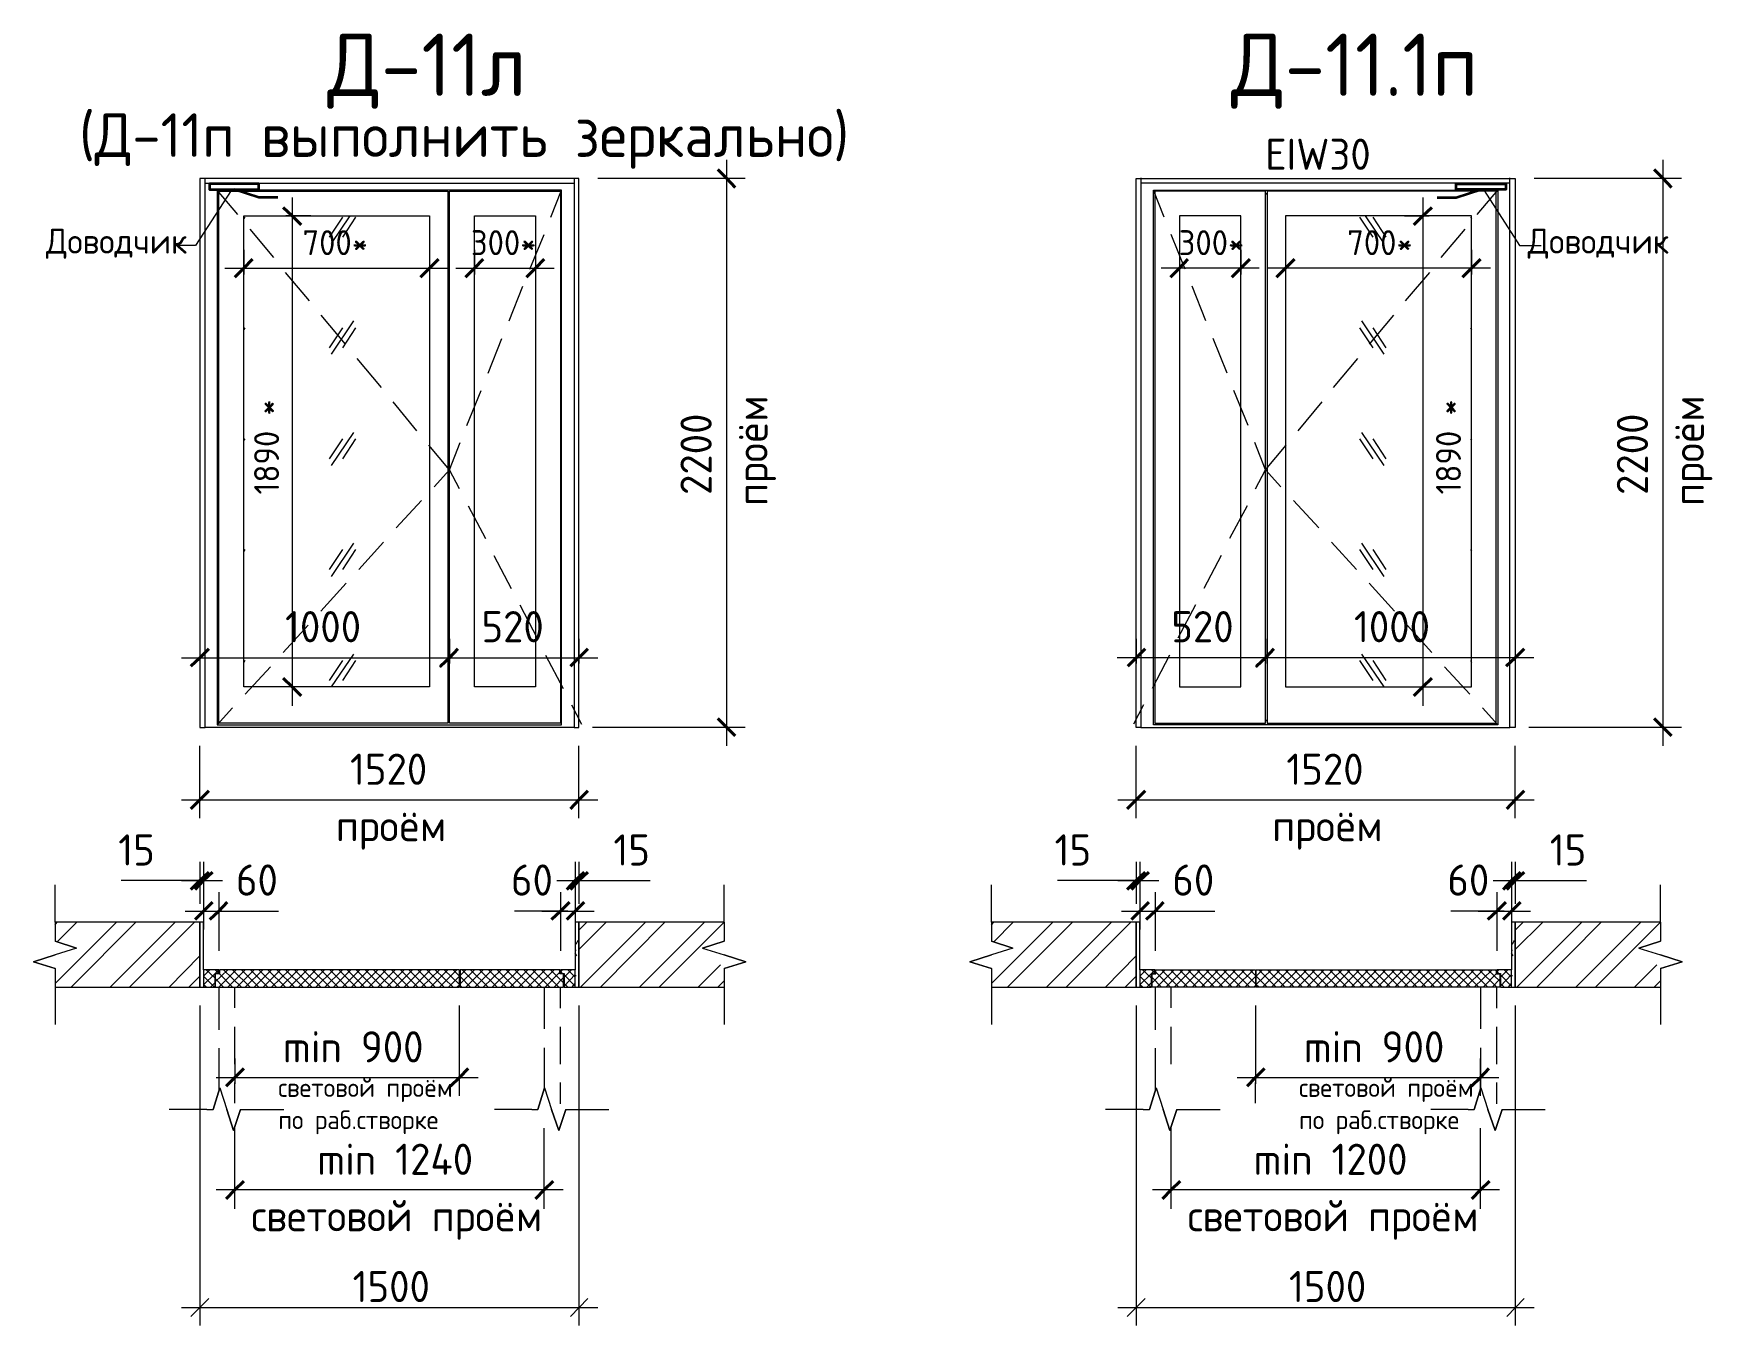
# Model space of a CAD drawing. Header units: millimetres. Extents: x -11345 to 411485, y -9810 to 73012.
# Drawn here: x -3514 to -3379.4, y 70366.6 to 70470.3 of the extents above; entities that cross this region are included whole.
import ezdxf

# ---------------------------------------------------------------- set-up
doc = ezdxf.new("R2010")
doc.units = ezdxf.units.MM
for name, color, linetype in [('PDF _0', 7, 'Continuous'), ('PDF _Аннотация', 7, 'Continuous'), ('PDF _Двери', 7, 'Continuous'), ('PDF _Линии', 7, 'Continuous'), ('PDF _Размеры', 7, 'Continuous'), ('PDF _Размеры-50', 7, 'Continuous'), ('PDF _Текст', 7, 'Continuous'), ('PDF _Узлы', 7, 'Continuous')]:
    doc.layers.add(name, color=color, linetype=linetype)
doc.styles.add('PDF GOST Common', font='GOST_Common.ttf')

msp = doc.modelspace()

# ---------------------------------------------------------------- linework, layer by layer
at = {"layer": 'PDF _0', "lineweight": 20}
for points in [[(-3499.96251, 70368.80279), (-3501.40184, 70367.36347)], [(-3470.96436, 70367.36347), (-3469.56736, 70368.80279)], [(-3424.87134, 70368.80279), (-3426.31067, 70367.36347)], [(-3395.87318, 70367.36347), (-3394.47619, 70368.80279)]]:
    msp.add_lwpolyline(points, dxfattribs=at)
at = {"layer": 'PDF _Аннотация', "lineweight": 9}
for points in [[(-3498.18452, 70457.65992), (-3501.02084, 70453.25728), (-3502.7565, 70453.25728)], [(-3397.69351, 70457.65992), (-3394.85719, 70453.25728), (-3393.12153, 70453.25728)]]:
    msp.add_lwpolyline(points, dxfattribs=at)
at = {"layer": 'PDF _Аннотация', "lineweight": 20}
for points in [[(-3512.28144, 70398.98628), (-3512.28144, 70401.99193)], [(-3458.64543, 70398.98628), (-3458.64543, 70401.99193)], [(-3437.19027, 70398.98628), (-3437.19027, 70401.99193)], [(-3383.55426, 70398.98628), (-3383.55426, 70401.99193)], [(-3510.58812, 70396.91196), (-3512.28144, 70397.46229), (-3510.58812, 70396.91196), (-3512.28144, 70396.36163), (-3514.0171, 70395.8113), (-3512.28144, 70395.26097), (-3514.0171, 70395.8113), (-3512.28144, 70396.36163)], [(-3460.38109, 70396.91196), (-3458.64543, 70397.46229), (-3460.38109, 70396.91196), (-3458.64543, 70396.36163), (-3456.90977, 70395.8113), (-3458.64543, 70395.26097), (-3456.90977, 70395.8113), (-3458.64543, 70396.36163)], [(-3435.49694, 70396.91196), (-3437.19027, 70397.46229), (-3435.49694, 70396.91196), (-3437.19027, 70396.36163), (-3438.92592, 70395.8113), (-3437.19027, 70395.26097), (-3438.92592, 70395.8113), (-3437.19027, 70396.36163)], [(-3385.28991, 70396.91196), (-3383.55426, 70397.46229), (-3385.28991, 70396.91196), (-3383.55426, 70396.36163), (-3381.8186, 70395.8113), (-3383.55426, 70395.26097), (-3381.8186, 70395.8113), (-3383.55426, 70396.36163)], [(-3512.28144, 70393.77931), (-3512.28144, 70390.77366)], [(-3458.64543, 70393.77931), (-3458.64543, 70390.77366)], [(-3437.19027, 70393.77931), (-3437.19027, 70390.77366)], [(-3383.55426, 70393.77931), (-3383.55426, 70390.77366)], [(-3499.07352, 70385.69369), (-3499.62385, 70383.95803), (-3499.07352, 70385.69369), (-3498.52319, 70383.95803), (-3497.97286, 70382.26471), (-3497.42253, 70383.95803), (-3497.97286, 70382.26471), (-3498.52319, 70383.95803)], [(-3473.03868, 70385.69369), (-3473.58901, 70383.95803), (-3473.03868, 70385.69369), (-3472.48835, 70383.95803), (-3471.89568, 70382.26471), (-3471.34535, 70383.95803), (-3471.89568, 70382.26471), (-3472.48835, 70383.95803)], [(-3423.98235, 70385.69369), (-3424.53268, 70383.95803), (-3423.98235, 70385.69369), (-3423.43202, 70383.95803), (-3422.88169, 70382.26471), (-3422.33136, 70383.95803), (-3422.88169, 70382.26471), (-3423.43202, 70383.95803)], [(-3397.9475, 70385.69369), (-3398.49783, 70383.95803), (-3397.9475, 70385.69369), (-3397.39717, 70383.95803), (-3396.80451, 70382.26471), (-3396.25418, 70383.95803), (-3396.80451, 70382.26471), (-3397.39717, 70383.95803)], [(-3500.13185, 70383.95803), (-3503.13749, 70383.95803)], [(-3496.91453, 70383.95803), (-3493.95122, 70383.95803)], [(-3474.05467, 70383.95803), (-3477.06032, 70383.95803)], [(-3470.87969, 70383.95803), (-3467.87404, 70383.95803)], [(-3425.04067, 70383.95803), (-3428.04632, 70383.95803)], [(-3421.82336, 70383.95803), (-3418.86004, 70383.95803)], [(-3398.9635, 70383.95803), (-3401.96915, 70383.95803)], [(-3395.78852, 70383.95803), (-3392.78287, 70383.95803)]]:
    msp.add_lwpolyline(points, dxfattribs=at)
at = {"layer": 'PDF _Двери', "lineweight": 9}
for points in [[(-3470.28703, 70458.63358), (-3500.68218, 70458.63358), (-3500.68218, 70414.60718), (-3500.25885, 70414.60718), (-3500.25885, 70458.25259), (-3470.66802, 70458.25259), (-3470.66802, 70414.60718), (-3470.28703, 70414.60718)], [(-3471.68402, 70457.70226), (-3499.28518, 70457.70226), (-3499.28518, 70414.81885), (-3471.68402, 70414.81885)], [(-3499.15819, 70457.61759), (-3480.78563, 70457.61759), (-3480.78563, 70414.94585), (-3499.15819, 70414.94585)], [(-3480.65863, 70457.40592), (-3480.78563, 70457.40592)], [(-3471.76868, 70414.94585), (-3480.65863, 70414.94585), (-3480.65863, 70457.61759), (-3471.76868, 70457.61759)], [(-3425.591, 70458.63358), (-3395.19585, 70458.63358), (-3395.19585, 70414.60718), (-3395.61918, 70414.60718), (-3395.61918, 70458.25259), (-3425.21001, 70458.25259), (-3425.21001, 70414.60718), (-3425.591, 70414.60718)], [(-3424.19401, 70457.70226), (-3396.59285, 70457.70226), (-3396.59285, 70414.81885), (-3424.19401, 70414.81885)], [(-3424.10935, 70414.94585), (-3415.2194, 70414.94585), (-3415.2194, 70457.61759), (-3424.10935, 70457.61759)], [(-3415.2194, 70457.40592), (-3415.0924, 70457.40592)], [(-3396.71984, 70457.61759), (-3415.0924, 70457.61759), (-3415.0924, 70414.94585), (-3396.71984, 70414.94585)], [(-3497.16853, 70417.86683), (-3497.16853, 70455.62793), (-3482.26729, 70455.62793), (-3482.26729, 70417.86683)], [(-3478.66898, 70455.62793), (-3473.75834, 70455.62793), (-3473.75834, 70417.86683), (-3478.66898, 70417.86683)], [(-3417.20905, 70455.62793), (-3422.11969, 70455.62793), (-3422.11969, 70417.86683), (-3417.20905, 70417.86683)], [(-3398.7095, 70417.86683), (-3398.7095, 70455.62793), (-3413.61074, 70455.62793), (-3413.61074, 70417.86683)], [(-3480.78563, 70415.15751), (-3480.65863, 70415.15751)], [(-3415.0924, 70415.15751), (-3415.2194, 70415.15751)]]:
    msp.add_lwpolyline(points, close=True, dxfattribs=at)
for points in [[(-3470.66802, 70458.67592), (-3470.66802, 70414.60718), (-3500.25885, 70414.60718), (-3500.25885, 70458.67592)], [(-3425.21001, 70458.67592), (-3425.21001, 70414.60718), (-3395.61918, 70414.60718), (-3395.61918, 70458.67592)], [(-3497.08386, 70455.54327), (-3497.16853, 70455.41627)], [(-3489.25224, 70455.54327), (-3490.31057, 70453.93461)], [(-3488.65958, 70455.62793), (-3490.14124, 70453.42661)], [(-3488.19392, 70455.54327), (-3489.25224, 70453.93461)], [(-3407.68411, 70455.54327), (-3406.62578, 70453.93461)], [(-3407.21845, 70455.62793), (-3405.73679, 70453.42661)], [(-3406.62578, 70455.54327), (-3405.56746, 70453.93461)], [(-3398.79417, 70455.54327), (-3398.7095, 70455.41627)], [(-3497.08386, 70446.65332), (-3497.16853, 70446.52632)], [(-3489.25224, 70446.65332), (-3490.31057, 70445.04467)], [(-3488.36325, 70447.20365), (-3490.14124, 70444.53667)], [(-3488.19392, 70446.65332), (-3489.25224, 70445.04467)], [(-3407.68411, 70446.65332), (-3406.62578, 70445.04467)], [(-3407.51478, 70447.20365), (-3405.73679, 70444.53667)], [(-3406.62578, 70446.65332), (-3405.56746, 70445.04467)], [(-3398.79417, 70446.65332), (-3398.7095, 70446.52632)], [(-3497.08386, 70437.76338), (-3497.16853, 70437.63638)], [(-3489.25224, 70437.76338), (-3490.31057, 70436.15472)], [(-3488.36325, 70438.27137), (-3490.14124, 70435.60439)], [(-3488.19392, 70437.76338), (-3489.25224, 70436.15472)], [(-3407.68411, 70437.76338), (-3406.62578, 70436.15472)], [(-3407.51478, 70438.27137), (-3405.73679, 70435.60439)], [(-3406.62578, 70437.76338), (-3405.56746, 70436.15472)], [(-3398.79417, 70437.76338), (-3398.7095, 70437.63638)], [(-3488.36325, 70429.38143), (-3490.14124, 70426.71444)], [(-3407.51478, 70429.38143), (-3405.73679, 70426.71444)], [(-3497.08386, 70428.87343), (-3497.16853, 70428.74643)], [(-3489.25224, 70428.87343), (-3490.31057, 70427.26477)], [(-3488.19392, 70428.87343), (-3489.25224, 70427.26477)], [(-3407.68411, 70428.87343), (-3406.62578, 70427.26477)], [(-3406.62578, 70428.87343), (-3405.56746, 70427.26477)], [(-3398.79417, 70428.87343), (-3398.7095, 70428.74643)], [(-3497.08386, 70419.98348), (-3497.16853, 70419.81415)], [(-3489.25224, 70419.98348), (-3490.31057, 70418.37483)], [(-3488.36325, 70420.49148), (-3490.14124, 70417.86683)], [(-3488.19392, 70419.98348), (-3489.25224, 70418.37483)], [(-3407.68411, 70419.98348), (-3406.62578, 70418.37483)], [(-3407.51478, 70420.49148), (-3405.73679, 70417.86683)], [(-3406.62578, 70419.98348), (-3405.56746, 70418.37483)], [(-3398.79417, 70419.98348), (-3398.7095, 70419.81415)]]:
    msp.add_lwpolyline(points, dxfattribs=at)
at = {"layer": 'PDF _Линии', "lineweight": 35}
for points in [[(-3499.92018, 70458.21025), (-3499.92018, 70457.74459), (-3495.94087, 70457.74459), (-3495.94087, 70458.21025)], [(-3395.95785, 70458.21025), (-3395.95785, 70457.74459), (-3399.93716, 70457.74459), (-3399.93716, 70458.21025)]]:
    msp.add_lwpolyline(points, close=True, dxfattribs=at)
at = {"layer": 'PDF _Линии', "lineweight": 9}
for points in [[(-3497.63419, 70455.75493), (-3499.28518, 70457.70226)], [(-3472.53068, 70455.54327), (-3471.68402, 70457.70226)], [(-3423.34735, 70455.54327), (-3424.19401, 70457.70226)], [(-3398.24384, 70455.75493), (-3396.59285, 70457.70226)], [(-3494.75555, 70452.28362), (-3496.66053, 70454.56961)], [(-3474.224, 70451.35229), (-3473.08101, 70454.14628)], [(-3421.65403, 70451.35229), (-3422.79702, 70454.14628)], [(-3401.12248, 70452.28362), (-3399.2175, 70454.56961)], [(-3491.8769, 70448.81231), (-3493.82422, 70451.0983)], [(-3404.00113, 70448.81231), (-3402.05381, 70451.0983)], [(-3475.87499, 70447.20365), (-3474.77433, 70449.99764)], [(-3420.00304, 70447.20365), (-3421.1037, 70449.99764)], [(-3488.99825, 70445.341), (-3490.94557, 70447.66932)], [(-3406.87978, 70445.341), (-3404.93246, 70447.66932)], [(-3477.56832, 70443.01268), (-3476.46766, 70445.80666)], [(-3418.30971, 70443.01268), (-3419.41037, 70445.80666)], [(-3486.1196, 70441.86968), (-3488.06692, 70444.198)], [(-3409.75843, 70441.86968), (-3407.81111, 70444.198)], [(-3479.26164, 70438.8217), (-3478.11865, 70441.61569)], [(-3416.61639, 70438.8217), (-3417.75938, 70441.61569)], [(-3483.28328, 70438.39837), (-3485.18827, 70440.72669)], [(-3412.59475, 70438.39837), (-3410.68976, 70440.72669)], [(-3481.88629, 70433.91107), (-3480.65863, 70435.26572), (-3482.30962, 70437.25538)], [(-3479.8543, 70433.74173), (-3480.65863, 70435.26572), (-3479.81197, 70437.46704)], [(-3416.02373, 70433.74173), (-3415.2194, 70435.26572), (-3416.06606, 70437.46704)], [(-3413.99174, 70433.91107), (-3415.2194, 70435.26572), (-3413.56841, 70437.25538)], [(-3482.90228, 70432.81041), (-3484.93427, 70430.60909)], [(-3479.17697, 70432.38708), (-3477.77998, 70429.76242)], [(-3416.70106, 70432.38708), (-3418.09805, 70429.76242)], [(-3412.97575, 70432.81041), (-3410.94376, 70430.60909)], [(-3485.95026, 70429.46609), (-3487.93992, 70427.26477)], [(-3409.92776, 70429.46609), (-3407.93811, 70427.26477)], [(-3477.10265, 70428.40777), (-3475.70566, 70425.74078)], [(-3418.77538, 70428.40777), (-3420.17237, 70425.74078)], [(-3488.95591, 70426.16411), (-3490.9879, 70423.92046)], [(-3406.92212, 70426.16411), (-3404.89013, 70423.92046)], [(-3475.02833, 70424.42846), (-3473.63134, 70421.76147)], [(-3420.8497, 70424.42846), (-3422.24669, 70421.76147)], [(-3492.0039, 70422.8198), (-3493.99355, 70420.61848)], [(-3403.87413, 70422.8198), (-3401.88448, 70420.61848)], [(-3472.95401, 70420.40681), (-3471.55702, 70417.73983)], [(-3422.92402, 70420.40681), (-3424.32101, 70417.73983)], [(-3495.00954, 70419.47549), (-3497.04153, 70417.27417)], [(-3400.86849, 70419.47549), (-3398.8365, 70417.27417)], [(-3498.05753, 70416.17351), (-3499.28518, 70414.81885)], [(-3470.87969, 70416.42751), (-3470.07536, 70414.86118)], [(-3424.99834, 70416.42751), (-3425.80267, 70414.86118)], [(-3397.8205, 70416.17351), (-3396.59285, 70414.81885)], [(-3512.28144, 70393.77931), (-3500.68218, 70393.77931), (-3500.68218, 70398.98628), (-3512.28144, 70398.98628)], [(-3500.38584, 70395.1763), (-3500.38584, 70398.98628), (-3500.68218, 70398.98628), (-3500.68218, 70393.77931), (-3500.38584, 70393.77931)], [(-3470.58336, 70393.77931), (-3470.28703, 70393.77931), (-3470.28703, 70398.98628), (-3470.58336, 70398.98628), (-3470.58336, 70395.1763)], [(-3458.64543, 70398.98628), (-3470.28703, 70398.98628), (-3470.28703, 70393.77931), (-3458.64543, 70393.77931)], [(-3437.19027, 70393.77931), (-3425.591, 70393.77931), (-3425.591, 70398.98628), (-3437.19027, 70398.98628)], [(-3425.29467, 70395.1763), (-3425.29467, 70398.98628), (-3425.591, 70398.98628), (-3425.591, 70393.77931), (-3425.29467, 70393.77931)], [(-3395.49219, 70393.77931), (-3395.19585, 70393.77931), (-3395.19585, 70398.98628), (-3395.49219, 70398.98628), (-3395.49219, 70395.1763)], [(-3383.55426, 70398.98628), (-3395.19585, 70398.98628), (-3395.19585, 70393.77931), (-3383.55426, 70393.77931)]]:
    msp.add_lwpolyline(points, dxfattribs=at)
at = {"layer": 'PDF _Линии', "lineweight": 35}
for points in [[(-3494.41688, 70457.10959), (-3495.94087, 70457.10959), (-3497.93053, 70457.74459)], [(-3401.46115, 70457.10959), (-3399.93716, 70457.10959), (-3397.9475, 70457.74459)]]:
    msp.add_lwpolyline(points, dxfattribs=at)
at = {"layer": 'PDF _Линии', "lineweight": 9}
for points in [[(-3499.45452, 70393.77931), (-3499.45452, 70394.87997), (-3499.15819, 70394.87997), (-3499.15819, 70395.1763), (-3500.38584, 70395.1763), (-3500.38584, 70393.77931)], [(-3479.8543, 70393.77931), (-3479.8543, 70395.1763), (-3499.11585, 70395.1763), (-3499.11585, 70394.83764), (-3499.45452, 70394.83764), (-3499.45452, 70393.77931)], [(-3479.81197, 70395.1763), (-3479.81197, 70393.77931), (-3471.51469, 70393.77931), (-3471.51469, 70394.83764), (-3471.81102, 70394.83764), (-3471.81102, 70395.1763)], [(-3471.47235, 70393.77931), (-3470.58336, 70393.77931), (-3470.58336, 70395.1763), (-3471.76868, 70395.1763), (-3471.76868, 70394.87997), (-3471.47235, 70394.87997)], [(-3424.36334, 70393.77931), (-3424.36334, 70394.87997), (-3424.06701, 70394.87997), (-3424.06701, 70395.1763), (-3425.29467, 70395.1763), (-3425.29467, 70393.77931)], [(-3416.02373, 70395.1763), (-3416.02373, 70393.77931), (-3424.32101, 70393.77931), (-3424.32101, 70394.83764), (-3424.02468, 70394.83764), (-3424.02468, 70395.1763)], [(-3415.98139, 70393.77931), (-3415.98139, 70395.1763), (-3396.71984, 70395.1763), (-3396.71984, 70394.83764), (-3396.42351, 70394.83764), (-3396.42351, 70393.77931)], [(-3396.38118, 70393.77931), (-3395.49219, 70393.77931), (-3395.49219, 70395.1763), (-3396.67751, 70395.1763), (-3396.67751, 70394.87997), (-3396.38118, 70394.87997)]]:
    msp.add_lwpolyline(points, close=True, dxfattribs=at)
at = {"layer": 'PDF _Линии', "lineweight": 20}
for points in [[(-3499.15819, 70393.77931), (-3499.15819, 70390.35033)], [(-3497.88819, 70392.12832), (-3497.88819, 70393.77931)], [(-3473.08101, 70393.77931), (-3473.08101, 70390.435)], [(-3471.76868, 70392.08599), (-3471.76868, 70393.77931)], [(-3424.06701, 70393.77931), (-3424.06701, 70390.35033)], [(-3422.79702, 70392.12832), (-3422.79702, 70393.77931)], [(-3397.98984, 70393.77931), (-3397.98984, 70390.435)], [(-3396.67751, 70392.08599), (-3396.67751, 70393.77931)], [(-3497.88819, 70387.59868), (-3497.88819, 70390.60433)], [(-3471.76868, 70387.59868), (-3471.76868, 70390.60433)], [(-3422.79702, 70387.59868), (-3422.79702, 70390.60433)], [(-3396.67751, 70387.59868), (-3396.67751, 70390.60433)], [(-3499.15819, 70388.86867), (-3499.15819, 70385.43969)], [(-3473.08101, 70388.911), (-3473.08101, 70385.56669)], [(-3424.06701, 70388.86867), (-3424.06701, 70385.43969)], [(-3397.98984, 70388.911), (-3397.98984, 70385.56669)], [(-3497.88819, 70384.46603), (-3497.88819, 70386.11702)], [(-3471.76868, 70384.4237), (-3471.76868, 70386.11702)], [(-3416.02373, 70384.46603), (-3416.02373, 70386.11702)], [(-3396.67751, 70384.4237), (-3396.67751, 70386.11702)]]:
    msp.add_lwpolyline(points, dxfattribs=at)
at = {"layer": 'PDF _Размеры', "lineweight": 20}
for points in [[(-3500.68218, 70392.29765), (-3500.68218, 70366.64381)], [(-3470.28703, 70392.29765), (-3470.28703, 70366.64381)], [(-3425.591, 70392.29765), (-3425.591, 70366.64381)], [(-3395.19585, 70392.29765), (-3395.19585, 70366.64381)], [(-3502.16383, 70368.08313), (-3468.76304, 70368.08313)], [(-3427.07266, 70368.08313), (-3393.67186, 70368.08313)]]:
    msp.add_lwpolyline(points, dxfattribs=at)
at = {"layer": 'PDF _Размеры-50', "lineweight": 20}
for points in [[(-3458.43376, 70413.12553), (-3458.43376, 70460.11524)], [(-3383.34259, 70413.12553), (-3383.34259, 70460.11524)], [(-3456.95211, 70458.63358), (-3458.43376, 70458.63358), (-3468.76304, 70458.63358)], [(-3381.86093, 70458.63358), (-3383.34259, 70458.63358), (-3393.67186, 70458.63358)], [(-3493.27389, 70457.10959), (-3493.27389, 70416.34284)], [(-3402.60414, 70457.10959), (-3402.60414, 70416.34284)], [(-3491.79223, 70455.62793), (-3493.27389, 70455.62793), (-3493.78188, 70455.62793)], [(-3404.0858, 70455.62793), (-3402.60414, 70455.62793), (-3402.09615, 70455.62793)], [(-3497.16853, 70452.91862), (-3497.16853, 70451.43696), (-3497.16853, 70450.92896)], [(-3482.26729, 70452.91862), (-3482.26729, 70451.43696), (-3482.26729, 70450.92896)], [(-3478.66898, 70452.91862), (-3478.66898, 70451.43696), (-3478.66898, 70450.92896)], [(-3473.75834, 70452.91862), (-3473.75834, 70451.43696), (-3473.75834, 70450.92896)], [(-3422.11969, 70452.91862), (-3422.11969, 70451.43696), (-3422.11969, 70450.92896)], [(-3417.20905, 70452.91862), (-3417.20905, 70451.43696), (-3417.20905, 70450.92896)], [(-3413.61074, 70452.91862), (-3413.61074, 70451.43696), (-3413.61074, 70450.92896)], [(-3398.7095, 70452.91862), (-3398.7095, 70451.43696), (-3398.7095, 70450.92896)], [(-3498.69252, 70451.43696), (-3480.78563, 70451.43696)], [(-3480.15063, 70451.43696), (-3472.27668, 70451.43696)], [(-3415.7274, 70451.43696), (-3423.60135, 70451.43696)], [(-3397.18551, 70451.43696), (-3415.0924, 70451.43696)], [(-3500.68218, 70421.71914), (-3500.68218, 70420.19515), (-3500.68218, 70419.72949)], [(-3470.28703, 70421.71914), (-3470.28703, 70420.19515), (-3470.28703, 70419.72949)], [(-3425.591, 70421.71914), (-3425.591, 70420.19515), (-3425.591, 70419.72949)], [(-3395.19585, 70421.71914), (-3395.19585, 70420.19515), (-3395.19585, 70419.72949)], [(-3502.16383, 70420.19515), (-3480.65863, 70420.19515), (-3468.76304, 70420.19515)], [(-3393.7142, 70420.19515), (-3415.2194, 70420.19515), (-3427.11499, 70420.19515)], [(-3491.79223, 70417.86683), (-3493.27389, 70417.86683), (-3493.78188, 70417.86683)], [(-3404.0858, 70417.86683), (-3402.60414, 70417.86683), (-3402.09615, 70417.86683)], [(-3456.95211, 70414.60718), (-3458.43376, 70414.60718), (-3469.18637, 70414.60718)], [(-3381.86093, 70414.60718), (-3383.34259, 70414.60718), (-3394.09519, 70414.60718)], [(-3500.68218, 70407.32589), (-3500.68218, 70408.80755), (-3500.68218, 70413.12553)], [(-3470.28703, 70407.32589), (-3470.28703, 70408.80755), (-3470.28703, 70413.12553)], [(-3425.591, 70407.32589), (-3425.591, 70408.80755), (-3425.591, 70413.12553)], [(-3395.19585, 70407.32589), (-3395.19585, 70408.80755), (-3395.19585, 70413.12553)], [(-3502.16383, 70408.80755), (-3468.76304, 70408.80755)], [(-3427.07266, 70408.80755), (-3393.67186, 70408.80755)], [(-3500.68218, 70403.81225), (-3500.68218, 70402.33059), (-3500.68218, 70400.46793)], [(-3500.38584, 70403.81225), (-3500.38584, 70402.33059), (-3500.38584, 70400.46793), (-3500.38584, 70399.87527), (-3500.38584, 70398.39361)], [(-3470.58336, 70403.81225), (-3470.58336, 70402.33059), (-3470.58336, 70400.46793), (-3470.58336, 70399.87527), (-3470.58336, 70398.39361)], [(-3470.28703, 70403.81225), (-3470.28703, 70402.33059), (-3470.28703, 70400.46793)], [(-3425.591, 70403.81225), (-3425.591, 70402.33059), (-3425.591, 70400.46793)], [(-3425.29467, 70403.81225), (-3425.29467, 70402.33059), (-3425.29467, 70400.46793), (-3425.29467, 70399.87527), (-3425.29467, 70398.39361)], [(-3395.49219, 70403.81225), (-3395.49219, 70402.33059), (-3395.49219, 70400.46793), (-3395.49219, 70399.87527), (-3395.49219, 70398.39361)], [(-3395.19585, 70403.81225), (-3395.19585, 70402.33059), (-3395.19585, 70400.46793)], [(-3500.51284, 70402.33059), (-3504.28049, 70402.33059), (-3506.9898, 70402.33059)], [(-3502.16383, 70402.33059), (-3498.86185, 70402.33059)], [(-3472.06502, 70402.33059), (-3468.76304, 70402.33059)], [(-3470.41403, 70402.33059), (-3467.23904, 70402.33059), (-3464.57206, 70402.33059)], [(-3425.42167, 70402.33059), (-3429.18931, 70402.33059), (-3431.89863, 70402.33059)], [(-3427.07266, 70402.33059), (-3423.77068, 70402.33059)], [(-3396.97384, 70402.33059), (-3393.67186, 70402.33059)], [(-3395.32285, 70402.33059), (-3392.14787, 70402.33059), (-3389.48089, 70402.33059)], [(-3499.15819, 70401.39926), (-3499.15819, 70399.87527), (-3499.15819, 70396.70029)], [(-3471.76868, 70401.39926), (-3471.76868, 70399.87527), (-3471.76868, 70396.70029)], [(-3424.06701, 70401.39926), (-3424.06701, 70399.87527), (-3424.06701, 70396.70029)], [(-3396.67751, 70401.39926), (-3396.67751, 70399.87527), (-3396.67751, 70396.70029)], [(-3501.8675, 70399.87527), (-3497.67653, 70399.87527)], [(-3499.79318, 70399.87527), (-3497.54953, 70399.87527), (-3494.37455, 70399.87527)], [(-3471.17602, 70399.87527), (-3472.31901, 70399.87527), (-3475.45166, 70399.87527)], [(-3473.25034, 70399.87527), (-3469.05937, 70399.87527)], [(-3426.77633, 70399.87527), (-3422.58535, 70399.87527)], [(-3424.70201, 70399.87527), (-3422.45836, 70399.87527), (-3419.28337, 70399.87527)], [(-3396.08485, 70399.87527), (-3397.22784, 70399.87527), (-3400.36049, 70399.87527)], [(-3398.15917, 70399.87527), (-3393.96819, 70399.87527)], [(-3479.8543, 70385.05869), (-3479.8543, 70386.54035), (-3479.8543, 70392.29765)], [(-3416.02373, 70392.29765), (-3416.02373, 70386.54035), (-3416.02373, 70386.03236)], [(-3497.88819, 70388.06434), (-3497.88819, 70386.54035), (-3497.88819, 70386.03236)], [(-3397.98984, 70385.05869), (-3397.98984, 70386.54035), (-3397.98984, 70388.06434)], [(-3499.36985, 70386.54035), (-3478.37264, 70386.54035)], [(-3417.50539, 70386.54035), (-3396.50818, 70386.54035)], [(-3497.88819, 70375.99942), (-3497.88819, 70377.52341), (-3497.88819, 70382.47638)], [(-3473.08101, 70375.99942), (-3473.08101, 70377.52341), (-3473.08101, 70382.47638)], [(-3422.79702, 70375.99942), (-3422.79702, 70377.52341), (-3422.79702, 70382.47638)], [(-3397.98984, 70375.99942), (-3397.98984, 70377.52341), (-3397.98984, 70382.47638)], [(-3471.55702, 70377.52341), (-3499.36985, 70377.52341)], [(-3396.46585, 70377.52341), (-3424.27868, 70377.52341)]]:
    msp.add_lwpolyline(points, dxfattribs=at)
at = {"layer": 'PDF _Размеры-50', "lineweight": 40}
for points in [[(-3457.75644, 70457.91392), (-3458.43376, 70458.63358), (-3459.15343, 70459.35325)], [(-3382.66526, 70457.91392), (-3383.34259, 70458.63358), (-3384.06225, 70459.35325)], [(-3493.99355, 70456.30526), (-3493.27389, 70455.62793), (-3492.55423, 70454.90827)], [(-3401.88448, 70456.30526), (-3402.60414, 70455.62793), (-3403.3238, 70454.90827)], [(-3497.88819, 70450.7173), (-3497.16853, 70451.43696), (-3496.44887, 70452.15662)], [(-3482.98695, 70450.7173), (-3482.26729, 70451.43696), (-3481.54762, 70452.15662)], [(-3479.38864, 70450.7173), (-3478.66898, 70451.43696), (-3477.94931, 70452.15662)], [(-3474.478, 70450.7173), (-3473.75834, 70451.43696), (-3473.08101, 70452.15662)], [(-3422.83935, 70450.7173), (-3422.11969, 70451.43696), (-3421.44236, 70452.15662)], [(-3417.92872, 70450.7173), (-3417.20905, 70451.43696), (-3416.48939, 70452.15662)], [(-3414.3304, 70450.7173), (-3413.61074, 70451.43696), (-3412.89108, 70452.15662)], [(-3399.42916, 70450.7173), (-3398.7095, 70451.43696), (-3397.98984, 70452.15662)], [(-3501.40184, 70419.51782), (-3500.68218, 70420.19515), (-3499.96251, 70420.91481)], [(-3470.96436, 70419.51782), (-3470.28703, 70420.19515), (-3469.56736, 70420.91481)], [(-3426.26833, 70419.51782), (-3425.591, 70420.19515), (-3424.87134, 70420.91481)], [(-3395.91552, 70419.51782), (-3395.19585, 70420.19515), (-3394.47619, 70420.91481)], [(-3493.99355, 70418.54416), (-3493.27389, 70417.86683), (-3492.55423, 70417.14717)], [(-3401.88448, 70418.54416), (-3402.60414, 70417.86683), (-3403.3238, 70417.14717)], [(-3457.75644, 70413.92985), (-3458.43376, 70414.60718), (-3459.15343, 70415.32685)], [(-3382.66526, 70413.92985), (-3383.34259, 70414.60718), (-3384.06225, 70415.32685)], [(-3501.40184, 70408.08789), (-3500.68218, 70408.80755), (-3499.96251, 70409.52721)], [(-3470.96436, 70408.08789), (-3470.28703, 70408.80755), (-3469.56736, 70409.52721)], [(-3426.31067, 70408.08789), (-3425.591, 70408.80755), (-3424.87134, 70409.52721)], [(-3395.87318, 70408.08789), (-3395.19585, 70408.80755), (-3394.47619, 70409.52721)], [(-3501.40184, 70401.61093), (-3500.68218, 70402.33059), (-3499.96251, 70403.00792)], [(-3501.06317, 70401.61093), (-3500.38584, 70402.33059), (-3499.66618, 70403.00792)], [(-3471.26069, 70401.61093), (-3470.58336, 70402.33059), (-3469.8637, 70403.00792)], [(-3470.96436, 70401.61093), (-3470.28703, 70402.33059), (-3469.56736, 70403.00792)], [(-3426.31067, 70401.61093), (-3425.591, 70402.33059), (-3424.87134, 70403.00792)], [(-3425.972, 70401.61093), (-3425.29467, 70402.33059), (-3424.57501, 70403.00792)], [(-3396.16951, 70401.61093), (-3395.49219, 70402.33059), (-3394.77252, 70403.00792)], [(-3395.87318, 70401.61093), (-3395.19585, 70402.33059), (-3394.47619, 70403.00792)], [(-3501.06317, 70399.19794), (-3500.38584, 70399.87527), (-3499.66618, 70400.59493)], [(-3499.87785, 70399.19794), (-3499.15819, 70399.87527), (-3498.48086, 70400.59493)], [(-3472.48835, 70399.19794), (-3471.76868, 70399.87527), (-3471.04902, 70400.59493)], [(-3471.26069, 70399.19794), (-3470.58336, 70399.87527), (-3469.8637, 70400.59493)], [(-3425.972, 70399.19794), (-3425.29467, 70399.87527), (-3424.57501, 70400.59493)], [(-3424.78667, 70399.19794), (-3424.06701, 70399.87527), (-3423.38968, 70400.59493)], [(-3397.39717, 70399.19794), (-3396.67751, 70399.87527), (-3395.95785, 70400.59493)], [(-3396.16951, 70399.19794), (-3395.49219, 70399.87527), (-3394.77252, 70400.59493)], [(-3498.56552, 70385.82069), (-3497.88819, 70386.54035), (-3497.16853, 70387.26001)], [(-3480.57396, 70385.82069), (-3479.8543, 70386.54035), (-3479.17697, 70387.26001)], [(-3416.70106, 70385.82069), (-3416.02373, 70386.54035), (-3415.30407, 70387.26001)], [(-3398.7095, 70385.82069), (-3397.98984, 70386.54035), (-3397.31251, 70387.26001)], [(-3497.16853, 70378.20074), (-3497.88819, 70377.52341), (-3498.56552, 70376.80374)], [(-3472.36135, 70378.20074), (-3473.08101, 70377.52341), (-3473.75834, 70376.80374)], [(-3422.07736, 70378.20074), (-3422.79702, 70377.52341), (-3423.47435, 70376.80374)], [(-3397.27017, 70378.20074), (-3397.98984, 70377.52341), (-3398.66717, 70376.80374)]]:
    msp.add_lwpolyline(points, dxfattribs=at)
at = {"layer": 'PDF _Размеры-50', "lineweight": 20}
for points in [[(-3480.65863, 70419.72949), (-3480.65863, 70420.19515), (-3480.65863, 70421.71914), (-3480.65863, 70420.19515)], [(-3415.2194, 70419.72949), (-3415.2194, 70420.19515), (-3415.2194, 70421.71914), (-3415.2194, 70420.19515)]]:
    msp.add_lwpolyline(points, close=True, dxfattribs=at)
at = {"layer": 'PDF _Размеры-50', "lineweight": 40}
for points in [[(-3479.9813, 70420.91481), (-3480.65863, 70420.19515), (-3481.37829, 70419.51782), (-3480.65863, 70420.19515)], [(-3414.54207, 70420.91481), (-3415.2194, 70420.19515), (-3415.93906, 70419.51782), (-3415.2194, 70420.19515)]]:
    msp.add_lwpolyline(points, close=True, dxfattribs=at)
at = {"layer": 'PDF _Узлы', "lineweight": 9}
for points in [[(-3512.28144, 70398.77461), (-3512.11211, 70398.98628)], [(-3512.28144, 70394.07564), (-3507.3708, 70398.98628)], [(-3512.11211, 70397.41995), (-3510.54578, 70398.98628)], [(-3511.01145, 70393.77931), (-3505.80448, 70398.98628)], [(-3507.8788, 70393.77931), (-3502.67183, 70398.98628)], [(-3506.31248, 70393.77931), (-3501.10551, 70398.98628)], [(-3470.28703, 70398.35128), (-3469.65203, 70398.98628)], [(-3470.28703, 70396.78496), (-3468.08571, 70398.98628)], [(-3470.16003, 70393.77931), (-3464.95306, 70398.98628)], [(-3468.55137, 70393.77931), (-3463.38673, 70398.98628)], [(-3465.41872, 70393.77931), (-3460.21175, 70398.98628)], [(-3463.8524, 70393.77931), (-3458.64543, 70398.98628)], [(-3437.19027, 70398.77461), (-3437.02093, 70398.98628)], [(-3437.19027, 70394.07564), (-3432.27963, 70398.98628)], [(-3437.02093, 70397.41995), (-3435.45461, 70398.98628)], [(-3435.92027, 70393.77931), (-3430.71331, 70398.98628)], [(-3432.78763, 70393.77931), (-3427.58066, 70398.98628)], [(-3431.2213, 70393.77931), (-3426.01433, 70398.98628)], [(-3395.19585, 70398.35128), (-3394.56086, 70398.98628)], [(-3395.19585, 70396.78496), (-3392.99453, 70398.98628)], [(-3395.06885, 70393.77931), (-3389.86189, 70398.98628)], [(-3393.4602, 70393.77931), (-3388.29556, 70398.98628)], [(-3390.32755, 70393.77931), (-3385.12058, 70398.98628)], [(-3388.76123, 70393.77931), (-3383.55426, 70398.98628)], [(-3470.37169, 70397.50462), (-3470.54102, 70397.20829)], [(-3395.28052, 70397.50462), (-3395.44985, 70397.20829)], [(-3503.13749, 70393.77931), (-3500.68218, 70396.27696)], [(-3470.58336, 70396.74262), (-3470.49869, 70396.74262)], [(-3470.45636, 70396.27696), (-3470.58336, 70396.48863)], [(-3460.71975, 70393.77931), (-3458.94176, 70395.5573)], [(-3428.04632, 70393.77931), (-3425.591, 70396.27696)], [(-3395.49219, 70396.74262), (-3395.40752, 70396.74262)], [(-3395.36519, 70396.27696), (-3395.49219, 70396.48863)], [(-3385.62858, 70393.77931), (-3383.85059, 70395.5573)], [(-3501.57117, 70393.77931), (-3500.68218, 70394.6683)], [(-3499.49685, 70393.77931), (-3500.38584, 70394.6683), (-3499.87785, 70395.1763)], [(-3500.17418, 70393.77931), (-3500.38584, 70393.94864), (-3499.45452, 70394.87997), (-3499.15819, 70395.1763)], [(-3499.45452, 70394.49897), (-3500.17418, 70395.1763)], [(-3499.83551, 70393.77931), (-3499.45452, 70394.16031)], [(-3499.45452, 70394.20264), (-3498.43852, 70395.1763)], [(-3499.15819, 70394.87997), (-3499.45452, 70395.1763)], [(-3498.77719, 70393.77931), (-3499.45452, 70394.45664)], [(-3499.15819, 70393.77931), (-3497.76119, 70395.1763)], [(-3498.05753, 70393.77931), (-3499.11585, 70394.83764)], [(-3497.33786, 70393.77931), (-3498.77719, 70395.1763)], [(-3498.43852, 70393.77931), (-3497.04153, 70395.1763)], [(-3496.66053, 70393.77931), (-3498.05753, 70395.1763)], [(-3497.71886, 70393.77931), (-3496.32187, 70395.1763)], [(-3495.94087, 70393.77931), (-3497.33786, 70395.1763)], [(-3497.04153, 70393.77931), (-3495.64454, 70395.1763)], [(-3495.22121, 70393.77931), (-3496.6182, 70395.1763)], [(-3496.32187, 70393.77931), (-3494.92488, 70395.1763)], [(-3494.54388, 70393.77931), (-3495.94087, 70395.1763)], [(-3495.60221, 70393.77931), (-3494.20522, 70395.1763)], [(-3493.82422, 70393.77931), (-3495.22121, 70395.1763)], [(-3494.92488, 70393.77931), (-3493.48555, 70395.1763)], [(-3493.10456, 70393.77931), (-3494.50155, 70395.1763)], [(-3494.20522, 70393.77931), (-3492.80822, 70395.1763)], [(-3492.38489, 70393.77931), (-3493.82422, 70395.1763)], [(-3493.48555, 70393.77931), (-3492.08856, 70395.1763)], [(-3491.70756, 70393.77931), (-3493.10456, 70395.1763)], [(-3492.76589, 70393.77931), (-3491.3689, 70395.1763)], [(-3490.9879, 70393.77931), (-3492.38489, 70395.1763)], [(-3492.08856, 70393.77931), (-3490.69157, 70395.1763)], [(-3490.26824, 70393.77931), (-3491.66523, 70395.1763)], [(-3491.3689, 70393.77931), (-3489.97191, 70395.1763)], [(-3489.59091, 70393.77931), (-3490.9879, 70395.1763)], [(-3490.64924, 70393.77931), (-3489.25224, 70395.1763)], [(-3488.87125, 70393.77931), (-3490.26824, 70395.1763)], [(-3489.97191, 70393.77931), (-3488.57492, 70395.1763)], [(-3488.15158, 70393.77931), (-3489.54858, 70395.1763)], [(-3489.25224, 70393.77931), (-3487.85525, 70395.1763)], [(-3487.47426, 70393.77931), (-3488.87125, 70395.1763)], [(-3488.53258, 70393.77931), (-3487.13559, 70395.1763)], [(-3486.75459, 70393.77931), (-3488.15158, 70395.1763)], [(-3487.81292, 70393.77931), (-3486.41593, 70395.1763)], [(-3486.03493, 70393.77931), (-3487.43192, 70395.1763)], [(-3487.13559, 70393.77931), (-3485.7386, 70395.1763)], [(-3485.31527, 70393.77931), (-3486.75459, 70395.1763)], [(-3486.41593, 70393.77931), (-3485.01894, 70395.1763)], [(-3484.63794, 70393.77931), (-3486.03493, 70395.1763)], [(-3485.69627, 70393.77931), (-3484.29927, 70395.1763)], [(-3483.91828, 70393.77931), (-3485.31527, 70395.1763)], [(-3485.01894, 70393.77931), (-3483.62195, 70395.1763)], [(-3483.19861, 70393.77931), (-3484.59561, 70395.1763)], [(-3484.29927, 70393.77931), (-3482.90228, 70395.1763)], [(-3482.52129, 70393.77931), (-3483.91828, 70395.1763)], [(-3483.57961, 70393.77931), (-3482.18262, 70395.1763)], [(-3481.80162, 70393.77931), (-3483.19861, 70395.1763)], [(-3482.90228, 70393.77931), (-3481.46296, 70395.1763)], [(-3481.08196, 70393.77931), (-3482.47895, 70395.1763)], [(-3482.18262, 70393.77931), (-3480.78563, 70395.1763)], [(-3480.3623, 70393.77931), (-3481.80162, 70395.1763)], [(-3481.46296, 70393.77931), (-3480.06597, 70395.1763)], [(-3479.8543, 70393.99097), (-3481.08196, 70395.1763)], [(-3480.7433, 70393.77931), (-3479.8543, 70394.6683), (-3480.3623, 70395.1763)], [(-3479.81197, 70394.71064), (-3479.3463, 70395.1763)], [(-3479.81197, 70394.03331), (-3478.66898, 70395.1763)], [(-3478.96531, 70393.77931), (-3479.81197, 70394.62597)], [(-3478.24564, 70393.77931), (-3479.64264, 70395.1763)], [(-3479.3463, 70393.77931), (-3477.94931, 70395.1763)], [(-3477.56832, 70393.77931), (-3478.96531, 70395.1763)], [(-3478.62664, 70393.77931), (-3477.22965, 70395.1763)], [(-3476.84865, 70393.77931), (-3478.24564, 70395.1763)], [(-3477.94931, 70393.77931), (-3476.50999, 70395.1763)], [(-3476.12899, 70393.77931), (-3477.52598, 70395.1763)], [(-3477.22965, 70393.77931), (-3475.83266, 70395.1763)], [(-3475.45166, 70393.77931), (-3476.84865, 70395.1763)], [(-3476.50999, 70393.77931), (-3475.113, 70395.1763)], [(-3474.732, 70393.77931), (-3476.12899, 70395.1763)], [(-3475.79033, 70393.77931), (-3474.39333, 70395.1763)], [(-3474.01234, 70393.77931), (-3475.40933, 70395.1763)], [(-3475.113, 70393.77931), (-3473.71601, 70395.1763)], [(-3473.29267, 70393.77931), (-3474.68967, 70395.1763)], [(-3474.39333, 70393.77931), (-3472.99634, 70395.1763)], [(-3472.61535, 70393.77931), (-3474.01234, 70395.1763)], [(-3473.67367, 70393.77931), (-3472.27668, 70395.1763)], [(-3471.89568, 70393.77931), (-3473.29267, 70395.1763)], [(-3472.99634, 70393.77931), (-3471.81102, 70394.96463)], [(-3471.51469, 70394.11797), (-3472.57301, 70395.1763)], [(-3472.27668, 70393.77931), (-3471.51469, 70394.5413)], [(-3471.81102, 70395.09163), (-3471.89568, 70395.1763)], [(-3471.76868, 70395.00697), (-3471.59935, 70395.1763)], [(-3471.59935, 70394.87997), (-3471.76868, 70395.0493)], [(-3471.51469, 70394.7953), (-3471.55702, 70394.83764)], [(-3471.47235, 70394.58364), (-3470.87969, 70395.1763)], [(-3471.47235, 70393.86397), (-3470.58336, 70394.7953)], [(-3470.58336, 70393.86397), (-3471.47235, 70394.75297)], [(-3470.58336, 70394.58364), (-3471.17602, 70395.1763)], [(-3470.58336, 70394.71064), (-3470.49869, 70394.71064)], [(-3459.15343, 70393.77931), (-3458.64543, 70394.28731)], [(-3426.48, 70393.77931), (-3425.591, 70394.6683)], [(-3424.40568, 70393.77931), (-3425.29467, 70394.6683), (-3424.78667, 70395.1763)], [(-3425.08301, 70393.77931), (-3425.29467, 70393.94864), (-3424.36334, 70394.87997), (-3424.06701, 70395.1763)], [(-3424.36334, 70394.49897), (-3425.08301, 70395.1763)], [(-3424.74434, 70393.77931), (-3424.36334, 70394.16031)], [(-3424.06701, 70394.87997), (-3424.36334, 70395.1763)], [(-3424.32101, 70394.11797), (-3423.26268, 70395.1763)], [(-3423.55902, 70393.77931), (-3424.32101, 70394.5413)], [(-3422.83935, 70393.77931), (-3424.02468, 70394.96463)], [(-3423.94001, 70393.77931), (-3422.54302, 70395.1763)], [(-3422.16202, 70393.77931), (-3423.55902, 70395.1763)], [(-3423.22035, 70393.77931), (-3421.82336, 70395.1763)], [(-3421.44236, 70393.77931), (-3422.83935, 70395.1763)], [(-3422.54302, 70393.77931), (-3421.14603, 70395.1763)], [(-3420.7227, 70393.77931), (-3422.11969, 70395.1763)], [(-3421.82336, 70393.77931), (-3420.42637, 70395.1763)], [(-3420.04537, 70393.77931), (-3421.44236, 70395.1763)], [(-3421.1037, 70393.77931), (-3419.70671, 70395.1763)], [(-3419.32571, 70393.77931), (-3420.7227, 70395.1763)], [(-3420.38403, 70393.77931), (-3418.98704, 70395.1763)], [(-3418.60605, 70393.77931), (-3420.00304, 70395.1763)], [(-3419.70671, 70393.77931), (-3418.30971, 70395.1763)], [(-3417.88638, 70393.77931), (-3419.32571, 70395.1763)], [(-3418.98704, 70393.77931), (-3417.59005, 70395.1763)], [(-3417.20905, 70393.77931), (-3418.60605, 70395.1763)], [(-3418.26738, 70393.77931), (-3416.87039, 70395.1763)], [(-3416.48939, 70393.77931), (-3417.88638, 70395.1763)], [(-3417.59005, 70393.77931), (-3416.19306, 70395.1763)], [(-3416.02373, 70394.03331), (-3417.16672, 70395.1763)], [(-3416.87039, 70393.77931), (-3416.02373, 70394.62597)], [(-3416.02373, 70394.71064), (-3416.48939, 70395.1763)], [(-3415.0924, 70393.77931), (-3415.98139, 70394.6683), (-3415.4734, 70395.1763)], [(-3415.98139, 70393.99097), (-3414.75374, 70395.1763)], [(-3414.37274, 70393.77931), (-3415.76973, 70395.1763)], [(-3415.4734, 70393.77931), (-3414.03407, 70395.1763)], [(-3413.65308, 70393.77931), (-3415.05007, 70395.1763)], [(-3414.75374, 70393.77931), (-3413.35674, 70395.1763)], [(-3412.93341, 70393.77931), (-3414.37274, 70395.1763)], [(-3414.03407, 70393.77931), (-3412.63708, 70395.1763)], [(-3412.25608, 70393.77931), (-3413.65308, 70395.1763)], [(-3413.31441, 70393.77931), (-3411.91742, 70395.1763)], [(-3411.53642, 70393.77931), (-3412.93341, 70395.1763)], [(-3412.63708, 70393.77931), (-3411.24009, 70395.1763)], [(-3410.81676, 70393.77931), (-3412.21375, 70395.1763)], [(-3411.91742, 70393.77931), (-3410.52043, 70395.1763)], [(-3410.13943, 70393.77931), (-3411.53642, 70395.1763)], [(-3411.19776, 70393.77931), (-3409.80077, 70395.1763)], [(-3409.41977, 70393.77931), (-3410.81676, 70395.1763)], [(-3410.52043, 70393.77931), (-3409.0811, 70395.1763)], [(-3408.70011, 70393.77931), (-3410.0971, 70395.1763)], [(-3409.80077, 70393.77931), (-3408.40377, 70395.1763)], [(-3408.02278, 70393.77931), (-3409.41977, 70395.1763)], [(-3409.0811, 70393.77931), (-3407.68411, 70395.1763)], [(-3407.30311, 70393.77931), (-3408.70011, 70395.1763)], [(-3408.36144, 70393.77931), (-3406.96445, 70395.1763)], [(-3406.58345, 70393.77931), (-3407.98044, 70395.1763)], [(-3407.68411, 70393.77931), (-3406.28712, 70395.1763)], [(-3405.86379, 70393.77931), (-3407.26078, 70395.1763)], [(-3406.96445, 70393.77931), (-3405.56746, 70395.1763)], [(-3405.18646, 70393.77931), (-3406.58345, 70395.1763)], [(-3406.24479, 70393.77931), (-3404.8478, 70395.1763)], [(-3404.4668, 70393.77931), (-3405.86379, 70395.1763)], [(-3405.56746, 70393.77931), (-3404.17047, 70395.1763)], [(-3403.74714, 70393.77931), (-3405.14413, 70395.1763)], [(-3404.8478, 70393.77931), (-3403.4508, 70395.1763)], [(-3403.06981, 70393.77931), (-3404.4668, 70395.1763)], [(-3404.12813, 70393.77931), (-3402.73114, 70395.1763)], [(-3402.35014, 70393.77931), (-3403.74714, 70395.1763)], [(-3403.4508, 70393.77931), (-3402.01148, 70395.1763)], [(-3401.63048, 70393.77931), (-3403.02747, 70395.1763)], [(-3402.73114, 70393.77931), (-3401.33415, 70395.1763)], [(-3400.91082, 70393.77931), (-3402.35014, 70395.1763)], [(-3402.01148, 70393.77931), (-3400.61449, 70395.1763)], [(-3400.23349, 70393.77931), (-3401.63048, 70395.1763)], [(-3401.29182, 70393.77931), (-3399.89483, 70395.1763)], [(-3399.51383, 70393.77931), (-3400.91082, 70395.1763)], [(-3400.61449, 70393.77931), (-3399.2175, 70395.1763)], [(-3398.79417, 70393.77931), (-3400.19116, 70395.1763)], [(-3399.89483, 70393.77931), (-3398.49783, 70395.1763)], [(-3398.11684, 70393.77931), (-3399.51383, 70395.1763)], [(-3399.17516, 70393.77931), (-3397.77817, 70395.1763)], [(-3397.39717, 70393.77931), (-3398.79417, 70395.1763)], [(-3398.49783, 70393.77931), (-3397.05851, 70395.1763)], [(-3396.67751, 70393.77931), (-3398.0745, 70395.1763)], [(-3397.77817, 70393.77931), (-3396.71984, 70394.83764)], [(-3396.42351, 70394.24321), (-3397.39717, 70395.1763)], [(-3397.05851, 70393.77931), (-3396.42351, 70394.4143)], [(-3396.71984, 70395.09163), (-3396.80451, 70395.1763)], [(-3396.67751, 70395.00697), (-3396.50818, 70395.1763)], [(-3396.50818, 70394.87997), (-3396.67751, 70395.0493)], [(-3396.42351, 70394.7953), (-3396.46585, 70394.83764)], [(-3396.38118, 70394.58364), (-3395.78852, 70395.1763)], [(-3396.38118, 70393.86397), (-3395.49219, 70394.7953)], [(-3395.49219, 70393.86397), (-3396.38118, 70394.75297)], [(-3395.49219, 70394.58364), (-3396.08485, 70395.1763)], [(-3395.49219, 70394.71064), (-3395.40752, 70394.71064)], [(-3384.06225, 70393.77931), (-3383.55426, 70394.28731)], [(-3480.06597, 70393.77931), (-3479.8543, 70393.94864)], [(-3479.68497, 70393.77931), (-3479.81197, 70393.90631)], [(-3471.55702, 70393.77931), (-3471.51469, 70393.82164)], [(-3471.17602, 70393.77931), (-3471.47235, 70394.07564)], [(-3470.83736, 70393.77931), (-3470.58336, 70394.07564)], [(-3416.15073, 70393.77931), (-3416.02373, 70393.90631)], [(-3415.76973, 70393.77931), (-3415.98139, 70393.94864)], [(-3396.46585, 70393.77931), (-3396.42351, 70393.82164)], [(-3396.08485, 70393.77931), (-3396.38118, 70394.07564)], [(-3395.74618, 70393.77931), (-3395.49219, 70394.07564)]]:
    msp.add_lwpolyline(points, dxfattribs=at)
at = {"layer": 'PDF _Узлы', "lineweight": 20}
for points in [[(-3512.28144, 70398.98628), (-3512.28144, 70397.46229)], [(-3458.64543, 70398.98628), (-3458.64543, 70397.46229)], [(-3437.19027, 70398.98628), (-3437.19027, 70397.46229)], [(-3383.55426, 70398.98628), (-3383.55426, 70397.46229)], [(-3512.28144, 70395.26097), (-3512.28144, 70393.77931)], [(-3458.64543, 70395.26097), (-3458.64543, 70393.77931)], [(-3437.19027, 70395.26097), (-3437.19027, 70393.77931)], [(-3383.55426, 70395.26097), (-3383.55426, 70393.77931)], [(-3500.13185, 70383.95803), (-3499.62385, 70383.95803)], [(-3497.42253, 70383.95803), (-3496.91453, 70383.95803)], [(-3474.05467, 70383.95803), (-3473.58901, 70383.95803)], [(-3471.34535, 70383.95803), (-3470.87969, 70383.95803)], [(-3425.04067, 70383.95803), (-3424.53268, 70383.95803)], [(-3422.33136, 70383.95803), (-3421.82336, 70383.95803)], [(-3398.9635, 70383.95803), (-3398.49783, 70383.95803)], [(-3396.25418, 70383.95803), (-3395.78852, 70383.95803)]]:
    msp.add_lwpolyline(points, dxfattribs=at)

# ---------------------------------------------------------------- texts
at = {"layer": 'PDF _Текст', "style": 'PDF GOST Common'}
for s, insert, char_height, attachment_point in [('Д-11л', (-3490.46199, 70467.23973), 5.000114, 4), ('Д-11.1п', (-3417.98274, 70467.23973), 5.000114, 4), ('(Д-11п выполнить зеркально)', (-3510.35935, 70461.63191), 3.5000872, 4), ('Доводчик', (-3513.02642, 70453.39961), 2.000542, 4), ('700*', (-3492.45173, 70453.48428), 2.000542, 4), ('300*', (-3478.94692, 70453.48428), 2.000542, 4), ('300*', (-3416.93111, 70453.48428), 2.000542, 6), ('700*', (-3403.4263, 70453.48428), 2.000542, 6), ('Доводчик', (-3382.85161, 70453.39961), 2.000542, 6), ('1000', (-3493.84876, 70422.68526), 2.500664, 4), ('520', (-3478.10021, 70422.68526), 2.500664, 4), ('520', (-3417.77782, 70422.68526), 2.500664, 6), ('1000', (-3402.02927, 70422.68526), 2.500664, 6), ('1520', (-3488.64158, 70411.25488), 2.500664, 4), ('1520', (-3413.55041, 70411.25488), 2.500664, 4), ('проём', (-3489.78462, 70406.38638), 2.500664, 4), ('проём', (-3414.69344, 70406.38638), 2.500664, 4), ('15', (-3507.22658, 70404.77764), 2.500664, 4), ('15', (-3467.51651, 70404.77764), 2.500664, 4), ('15', (-3432.1354, 70404.77764), 2.500664, 4), ('15', (-3392.42534, 70404.77764), 2.500664, 4), ('60', (-3497.78591, 70402.36459), 2.500664, 4), ('60', (-3475.72948, 70402.36459), 2.500664, 4), ('60', (-3422.69474, 70402.36459), 2.500664, 4), ('60', (-3400.6383, 70402.36459), 2.500664, 4), ('min 900', (-3494.0181, 70388.98677), 2.500664, 4), ('min 900', (-3412.15363, 70388.98677), 2.500664, 4), ('световой проём', (-3494.39914, 70385.51623), 1.5003928, 4), ('световой проём', (-3412.53467, 70385.51623), 1.5003928, 4), ('по раб.створке', (-3494.39914, 70382.9338), 1.5003928, 4), ('по раб.створке', (-3412.53467, 70382.9338), 1.5003928, 4), ('min 1240', (-3491.26636, 70379.96946), 2.500664, 4), ('min 1200', (-3416.17519, 70379.96946), 2.500664, 4), ('световой проём', (-3496.55821, 70375.10096), 2.5006637, 4), ('световой проём', (-3421.46704, 70375.10096), 2.5006637, 4), ('1500', (-3488.42992, 70369.76677), 2.500664, 4), ('1500', (-3413.33874, 70369.76677), 2.500664, 4)]:
    msp.add_mtext(s, dxfattribs=dict(at, insert=insert, char_height=char_height, attachment_point=attachment_point))
at = {"layer": 'PDF _Текст', "color": 1, "insert": (-3415.24076, 70460.57526), "char_height": 2.501511, "attachment_point": 4, "style": 'PDF GOST Common'}
msp.add_mtext('EIW30', dxfattribs=at)
at = {"layer": 'PDF _Текст', "attachment_point": 4, "rotation": 90, "style": 'PDF GOST Common'}
for s, insert, char_height in [('1890 *', (-3495.3287, 70433.29239), 2.000542), ('проём', (-3456.0627, 70432.36102), 2.500664), ('1890 *', (-3400.54933, 70433.29239), 2.000542), ('проём', (-3380.97153, 70432.36102), 2.500664), ('2200', (-3460.88887, 70433.25006), 2.500664), ('2200', (-3385.7977, 70433.25006), 2.500664)]:
    msp.add_mtext(s, dxfattribs=dict(at, insert=insert, char_height=char_height))

doc.saveas('drawing.dxf')
